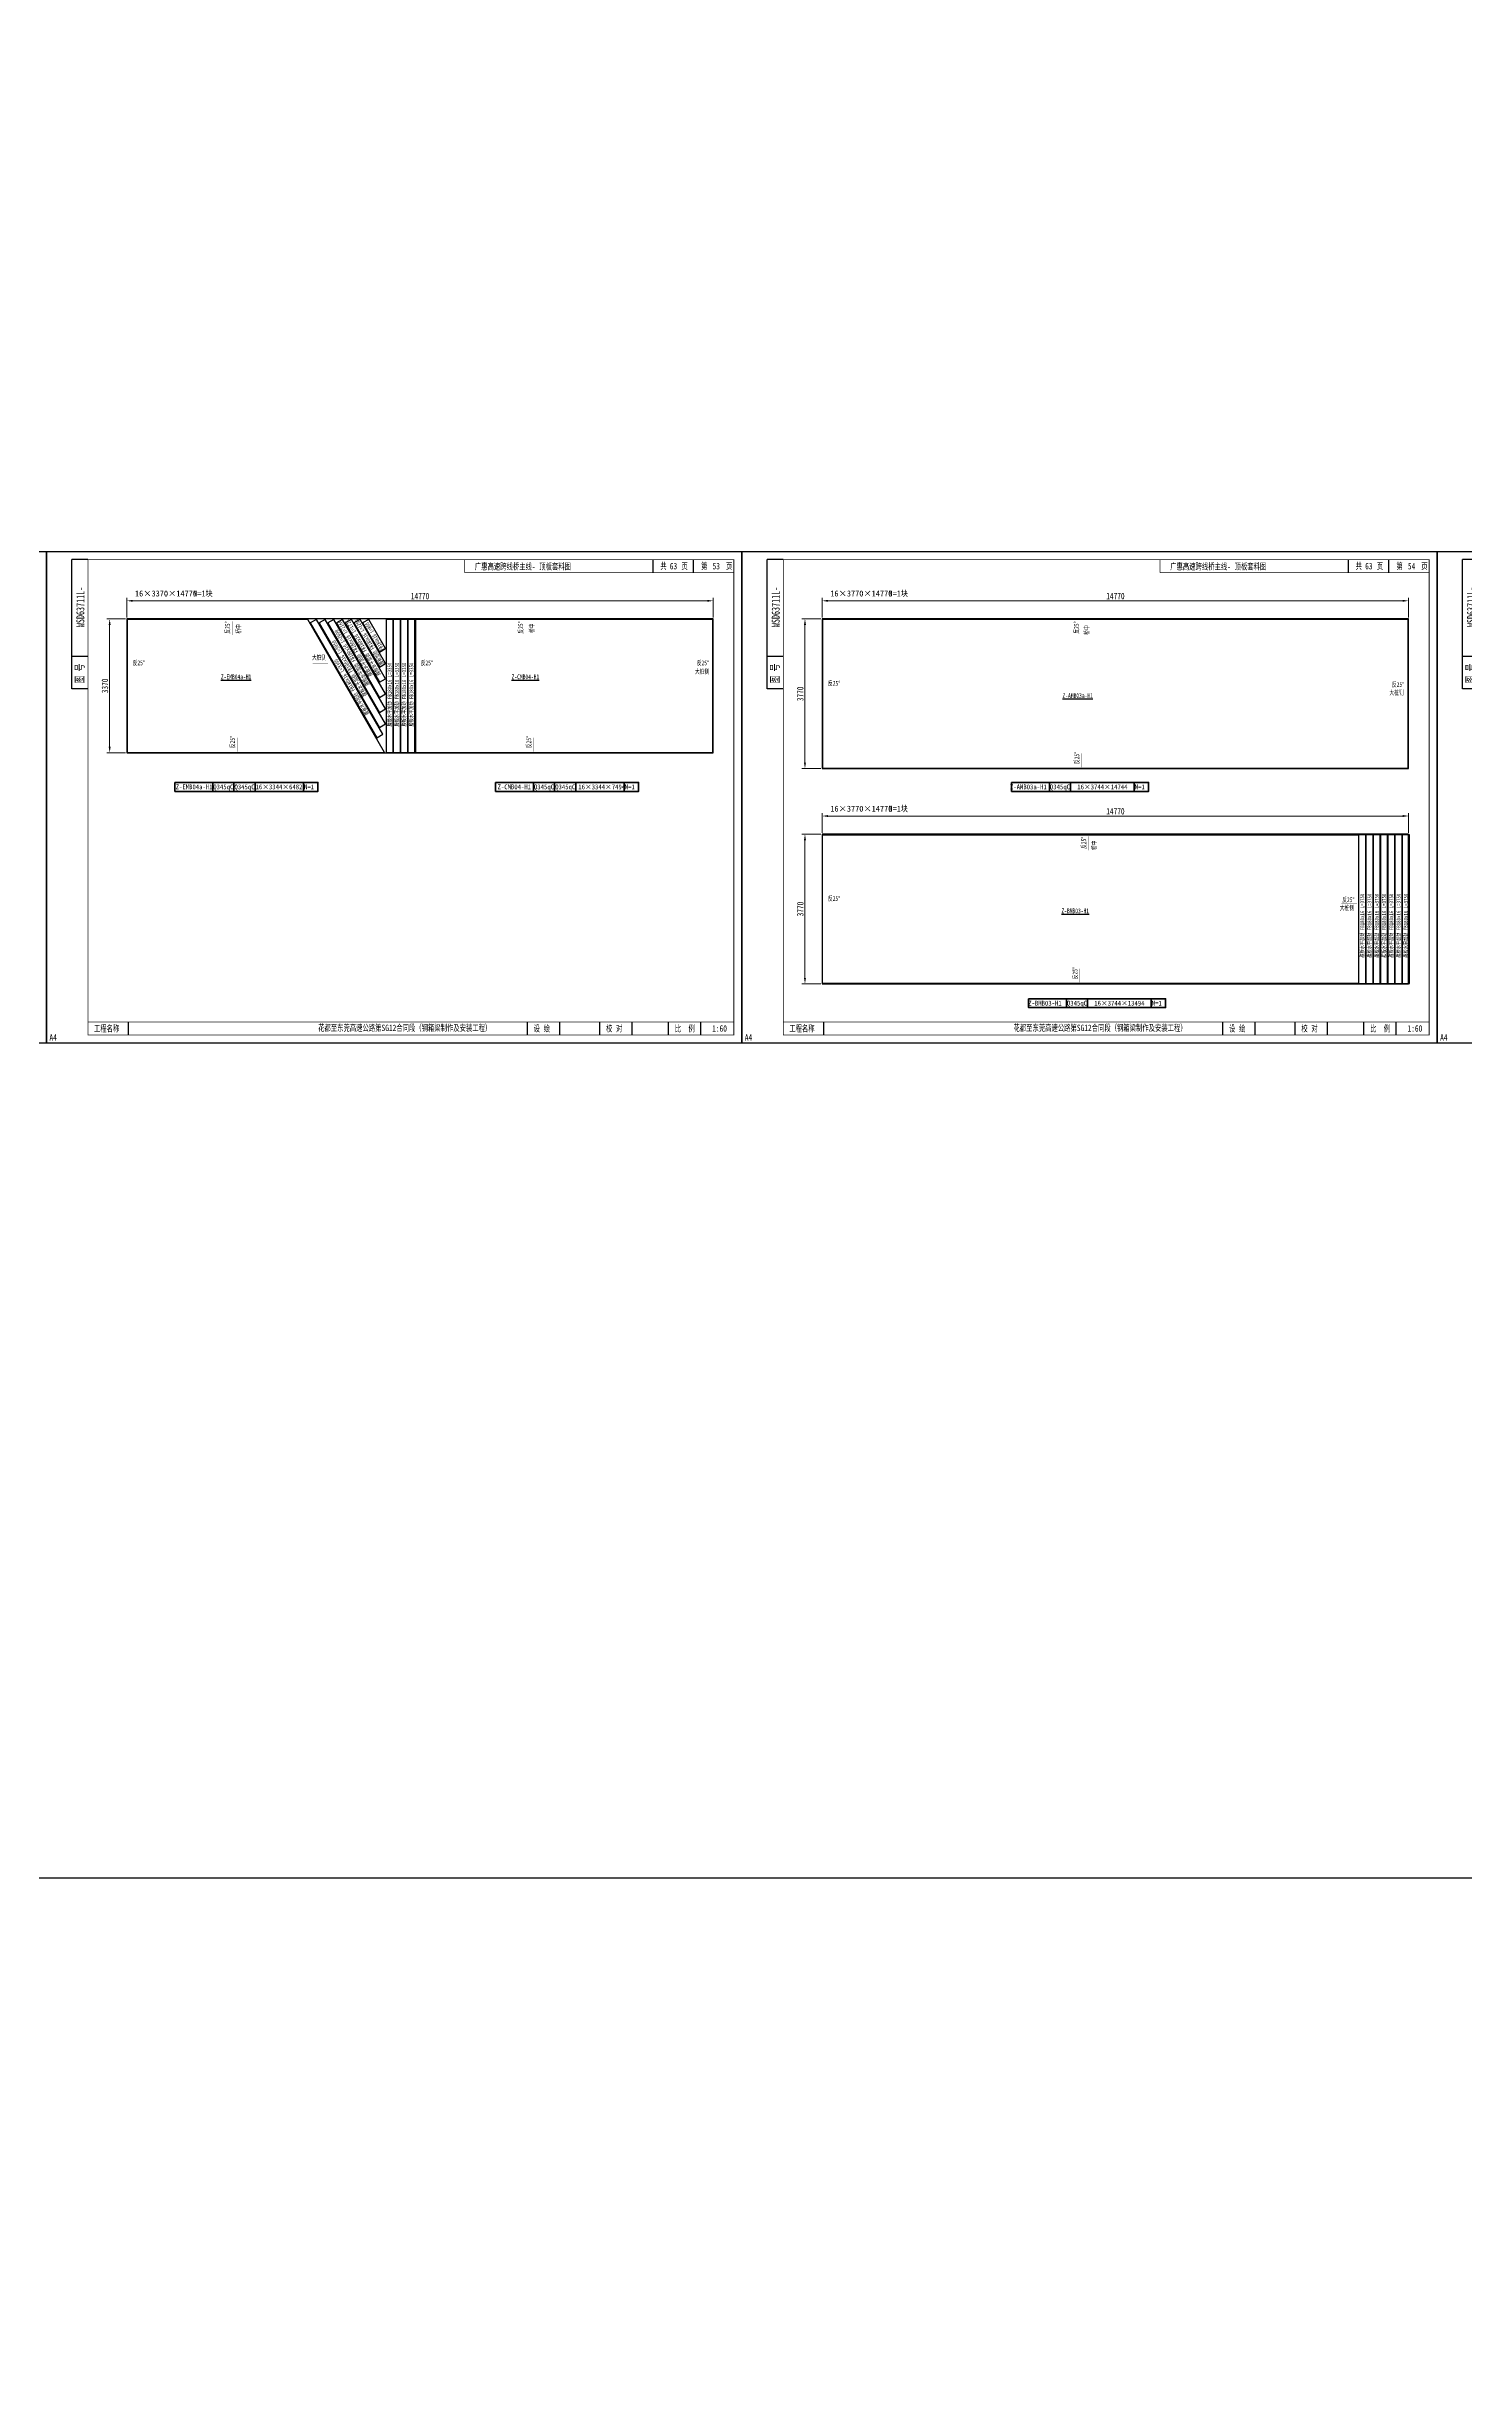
# Model space of a CAD drawing. Extents: x 1629247 to 2251351, y -601856 to -65897.
# Drawn here: x 2174320 to 2210026, y -231153 to -172429 of the extents above; entities that cross this region are included whole.
import ezdxf
from ezdxf.enums import TextEntityAlignment as Align

# ---------------------------------------------------------------- set-up
doc = ezdxf.new("R2010")
doc.units = 0
doc.header["$LTSCALE"] = 2
doc.header["$MEASUREMENT"] = 0
doc.header["$PDMODE"] = 35
doc.header["$PDSIZE"] = 50
doc.linetypes.add('PHANTOM', pattern=[63.5, 31.75, -6.35, 6.35, -6.35, 6.35, -6.35])
doc.layers.get('0').update_dxf_attribs({"linetype": 'CONTINUOUS'})
doc.layers.get('Defpoints').update_dxf_attribs({"linetype": 'CONTINUOUS'})
doc.layers.add('1图框轮廓', color=7, linetype='CONTINUOUS', lineweight=35)
doc.layers.add('标注层', color=3, linetype='CONTINUOUS', lineweight=13)
doc.layers.add('A3', color=7, linetype='CONTINUOUS')
doc.styles.add('仿宋', font='仿宋_GB2312_1.ttf', dxfattribs={"width": 0.7})
doc.dimstyles.new('标准标注样式-60', dxfattribs={"dimscale": 60, "dimtxt": 2.7, "dimasz": 2.5, "dimexe": 1.25, "dimexo": 0.625, "dimtad": 1, "dimdec": 0, "dimdsep": 46, "dimtxsty": '仿宋', "dimcen": 2.5, "dimclrd": 3, "dimclre": 3, "dimclrt": 4, "dimazin": 0, "dimtfac": 1, "dimtdec": 0, "dimtmove": 0, "dimatfit": 3, "dimfxl": 1.25, "dimlwd": 13, "dimlwe": 13, "dimarcsym": 0})

# ---------------------------------------------------------------- blocks, each defined once
blk = doc.blocks.new('tukuangA4-')
at = {"layer": 'A3'}
for p, q in [((537, 7565), (537, 10327)), ((882, 10327), (537, 10327)), ((12951, 10051), (12951, 10327)), ((13814, 10051), (13814, 10327)), ((882, 8256), (537, 8256)), ((882, 7565), (537, 7565)), ((1745, 173), (1745, 449)), ((10266, 173), (10266, 449)), ((10957, 173), (10957, 449)), ((11811, 173), (11811, 449)), ((12502, 173), (12502, 449)), ((13280, 173), (13280, 449)), ((13971, 173), (13971, 449))]:
    blk.add_line(p, q, dxfattribs=at)
blk.add_lwpolyline([(14850, 10500), (14850, 0), (0, 0), (0, 10500)], close=True, dxfattribs=at)
for points, const_width in [([(882, 10327), (14677, 10327), (14677, 173), (882, 173), (882, 10327)], 17.3), ([(8927, 10051), (8927, 10327)], 13.8), ([(8927, 10051), (14677, 10051)], 13.8), ([(882, 449), (14677, 449)], 13.8)]:
    blk.add_lwpolyline(points, dxfattribs=dict(at, const_width=const_width))
at = {"layer": 'A3', "color": 7, "linetype": 'Continuous', "style": '仿宋', "width": 0.7}
for s, p in [('共    页', (13106, 10120)), ('第     页', (13977, 10120)), ('工程名称', (1009, 242)), ('花都至东莞高速公路第SG12合同段（钢箱梁制作及安装工程）', (5798, 255)), ('设 绘', (10401, 242)), ('校 对', (11946, 242)), ('比  例', (13415, 242))]:
    blk.add_text(s, height=138.1, dxfattribs=at).set_placement(p)
blk.add_text('WSD63711L-', height=172.6, rotation=90, dxfattribs=at).set_placement((806, 9316), align=Align.CENTER)
blk.add_text('图 号', height=172.6, rotation=90, dxfattribs=at).set_placement((793, 7681))
blk.add_text('A4', height=138.1, dxfattribs=at).set_placement((139, 50), align=Align.CENTER)
blk = doc.blocks.new('*D1103')
at = {"color": 3, "lineweight": 13, "ltscale": 3}
for p, q in [((2176340, -186813), (2176340, -186317)), ((2191110, -186813), (2191110, -186317))]:
    blk.add_line(p, q, dxfattribs=at)
at = {"color": 3, "linetype": 'ByBlock', "lineweight": 13, "ltscale": 3}
blk.add_line((2190960, -186392), (2176490, -186392), dxfattribs=at)
at = {"color": 3, "ltscale": 3}
for points in [[(2176490, -186367), (2176490, -186417), (2176340, -186392)], [(2190960, -186367), (2190960, -186417), (2191110, -186392)]]:
    blk.add_solid(points, dxfattribs=at)
at = {"layer": 'Defpoints', "color": 0, "ltscale": 3}
for p in [(2176340, -186392), (2176340, -186850), (2191110, -186850)]:
    blk.add_point(p, dxfattribs=at)
at = {"color": 4, "ltscale": 3, "insert": (2183725, -186273), "char_height": 162, "attachment_point": 5, "style": '仿宋'}
blk.add_mtext('14770', dxfattribs=at)
blk = doc.blocks.new('*D1104')
at = {"color": 3, "lineweight": 13, "ltscale": 3}
for p, q in [((2176302, -186850), (2175832, -186850)), ((2176302, -190220), (2175832, -190220))]:
    blk.add_line(p, q, dxfattribs=at)
at = {"color": 3, "linetype": 'ByBlock', "lineweight": 13, "ltscale": 3}
blk.add_line((2175907, -187000), (2175907, -190070), dxfattribs=at)
at = {"color": 3, "ltscale": 3}
for points in [[(2175882, -187000), (2175932, -187000), (2175907, -186850)], [(2175882, -190070), (2175932, -190070), (2175907, -190220)]]:
    blk.add_solid(points, dxfattribs=at)
at = {"layer": 'Defpoints', "color": 0, "ltscale": 3}
for p in [(2176340, -186850), (2175907, -190220), (2176340, -190220)]:
    blk.add_point(p, dxfattribs=at)
at = {"color": 4, "ltscale": 3, "insert": (2175788, -188535), "char_height": 162, "attachment_point": 5, "rotation": 90, "style": '仿宋'}
blk.add_mtext('3370', dxfattribs=at)
blk = doc.blocks.new('*D1105')
at = {"color": 3, "lineweight": 13, "ltscale": 3}
for p, q in [((2193853, -192235), (2193853, -191739)), ((2208623, -192235), (2208623, -191739))]:
    blk.add_line(p, q, dxfattribs=at)
at = {"color": 3, "linetype": 'ByBlock', "lineweight": 13, "ltscale": 3}
blk.add_line((2208473, -191814), (2194003, -191814), dxfattribs=at)
at = {"color": 3, "ltscale": 3}
for points in [[(2194003, -191789), (2194003, -191839), (2193853, -191814)], [(2208473, -191789), (2208473, -191839), (2208623, -191814)]]:
    blk.add_solid(points, dxfattribs=at)
at = {"layer": 'Defpoints', "color": 0, "ltscale": 3}
for p in [(2193853, -191814), (2193853, -192273), (2208623, -192273)]:
    blk.add_point(p, dxfattribs=at)
at = {"color": 4, "ltscale": 3, "insert": (2201238, -191696), "char_height": 162, "attachment_point": 5, "style": '仿宋'}
blk.add_mtext('14770', dxfattribs=at)
blk = doc.blocks.new('*D1106')
at = {"color": 3, "lineweight": 13, "ltscale": 3}
for p, q in [((2193815, -192273), (2193344, -192273)), ((2193815, -196043), (2193344, -196043))]:
    blk.add_line(p, q, dxfattribs=at)
at = {"color": 3, "linetype": 'ByBlock', "lineweight": 13, "ltscale": 3}
blk.add_line((2193419, -192423), (2193419, -195893), dxfattribs=at)
at = {"color": 3, "ltscale": 3}
for points in [[(2193394, -192423), (2193444, -192423), (2193419, -192273)], [(2193394, -195893), (2193444, -195893), (2193419, -196043)]]:
    blk.add_solid(points, dxfattribs=at)
at = {"layer": 'Defpoints', "color": 0, "ltscale": 3}
for p in [(2193853, -192273), (2193419, -196043), (2193853, -196043)]:
    blk.add_point(p, dxfattribs=at)
at = {"color": 4, "ltscale": 3, "insert": (2193301, -194158), "char_height": 162, "attachment_point": 5, "rotation": 90, "style": '仿宋'}
blk.add_mtext('3770', dxfattribs=at)
blk = doc.blocks.new('*D1107')
at = {"color": 3, "lineweight": 13, "ltscale": 3}
for p, q in [((2193853, -186813), (2193853, -186317)), ((2208623, -186813), (2208623, -186317))]:
    blk.add_line(p, q, dxfattribs=at)
at = {"color": 3, "linetype": 'ByBlock', "lineweight": 13, "ltscale": 3}
blk.add_line((2208473, -186392), (2194003, -186392), dxfattribs=at)
at = {"color": 3, "ltscale": 3}
for points in [[(2194003, -186367), (2194003, -186417), (2193853, -186392)], [(2208473, -186367), (2208473, -186417), (2208623, -186392)]]:
    blk.add_solid(points, dxfattribs=at)
at = {"layer": 'Defpoints', "color": 0, "ltscale": 3}
for p in [(2193853, -186392), (2193853, -186850), (2208623, -186850)]:
    blk.add_point(p, dxfattribs=at)
at = {"color": 4, "ltscale": 3, "insert": (2201238, -186273), "char_height": 162, "attachment_point": 5, "style": '仿宋'}
blk.add_mtext('14770', dxfattribs=at)
blk = doc.blocks.new('*D1108')
at = {"color": 3, "lineweight": 13, "ltscale": 3}
for p, q in [((2193815, -186850), (2193344, -186850)), ((2193815, -190620), (2193344, -190620))]:
    blk.add_line(p, q, dxfattribs=at)
at = {"color": 3, "linetype": 'ByBlock', "lineweight": 13, "ltscale": 3}
blk.add_line((2193419, -187000), (2193419, -190470), dxfattribs=at)
at = {"color": 3, "ltscale": 3}
for points in [[(2193394, -187000), (2193444, -187000), (2193419, -186850)], [(2193394, -190470), (2193444, -190470), (2193419, -190620)]]:
    blk.add_solid(points, dxfattribs=at)
at = {"layer": 'Defpoints', "color": 0, "ltscale": 3}
for p in [(2193853, -186850), (2193419, -190620), (2193853, -190620)]:
    blk.add_point(p, dxfattribs=at)
at = {"color": 4, "ltscale": 3, "insert": (2193301, -188735), "char_height": 162, "attachment_point": 5, "rotation": 90, "style": '仿宋'}
blk.add_mtext('3770', dxfattribs=at)

msp = doc.modelspace()

# ---------------------------------------------------------------- linework, layer by layer
at = {"color": 8, "ltscale": 3}
for points in [[(2065547.6, -218566.9), (2251350.7, -218566.9), (2251350.7, -65896.9), (2065547.6, -65896.9)], [(2176340, -190220.2), (2191110, -190220.2), (2191110, -186850.2), (2176340, -186850.2)], [(2193852.7, -190620.2), (2208622.7, -190620.2), (2208622.7, -186850.2), (2193852.7, -186850.2)], [(2193852.7, -196042.8), (2208622.7, -196042.8), (2208622.7, -192272.8), (2193852.7, -192272.8)], [(2065547.6, -218566.9), (2251350.7, -218566.9), (2251350.7, -381335.8), (2065547.6, -381335.8)]]:
    msp.add_lwpolyline(points, close=True, dxfattribs=at)
at = {"color": 1}
for points in [[(2180900.8, -186866.2), (2176350, -186866.2), (2176350, -190210.2), (2182831.5, -190210.2)], [(2183606, -190210.2), (2191100, -190210.2), (2191100, -186866.2), (2183606, -186866.2)], [(2208606.7, -186866.2), (2193862.7, -186866.2), (2193862.7, -190610.2), (2208606.7, -190610.2)], [(2207356.7, -196032.8), (2193862.7, -196032.8), (2193862.7, -192288.8), (2207356.7, -192288.8)]]:
    msp.add_lwpolyline(points, close=True, dxfattribs=at)
at = {"color": 2, "ltscale": 3}
for points in [[(2180960.8, -186950.2), (2182632.8, -189846.2), (2182788.7, -189756.2), (2181116.7, -186860.2)], [(2181180.2, -186950.2), (2182701.1, -189584.4), (2182857, -189494.4), (2181336.1, -186860.2)], [(2181399.6, -186950.2), (2182701.1, -189204.4), (2182857, -189114.4), (2181555.5, -186860.2)], [(2181619, -186950.2), (2182701.1, -188824.4), (2182857, -188734.4), (2181774.9, -186860.2)], [(2181838.4, -186950.2), (2182701.1, -188444.4), (2182857, -188354.4), (2181994.3, -186860.2)], [(2182057.8, -186950.2), (2182701.1, -188064.4), (2182857, -187974.4), (2182213.7, -186860.2)], [(2182277.2, -186950.2), (2182701.1, -187684.4), (2182857, -187594.4), (2182433.1, -186860.2)], [(2182867, -186866.2), (2182867, -190210.2), (2183047, -190210.2), (2183047, -186866.2)], [(2183050, -186866.2), (2183050, -190210.2), (2183230, -190210.2), (2183230, -186866.2)], [(2183233, -186866.2), (2183233, -190210.2), (2183413, -190210.2), (2183413, -186866.2)], [(2183416, -186866.2), (2183416, -190210.2), (2183596, -190210.2), (2183596, -186866.2)], [(2207363.7, -192288.8), (2207363.7, -196032.8), (2207543.7, -196032.8), (2207543.7, -192288.8)], [(2207546.7, -192288.8), (2207546.7, -196032.8), (2207726.7, -196032.8), (2207726.7, -192288.8)], [(2207729.7, -192288.8), (2207729.7, -196032.8), (2207909.7, -196032.8), (2207909.7, -192288.8)], [(2207912.7, -192288.8), (2207912.7, -196032.8), (2208092.7, -196032.8), (2208092.7, -192288.8)], [(2208095.7, -192288.8), (2208095.7, -196032.8), (2208275.7, -196032.8), (2208275.7, -192288.8)], [(2208278.7, -192288.8), (2208278.7, -196032.8), (2208458.7, -196032.8), (2208458.7, -192288.8)], [(2208461.7, -192288.8), (2208461.7, -196032.8), (2208641.7, -196032.8), (2208641.7, -192288.8)]]:
    msp.add_lwpolyline(points, close=True, dxfattribs=at)
at = {"layer": '1图框轮廓', "color": 30, "ltscale": 3}
for p, q in [((2178501.8, -191193), (2178501.8, -190968)), ((2179036.3, -191193), (2179036.3, -190968)), ((2179570.8, -191193), (2179570.8, -190968)), ((2180790.3, -191193), (2180790.3, -190968)), ((2186579.5, -191193), (2186579.5, -190968)), ((2187114, -191193), (2187114, -190968)), ((2187648.5, -191193), (2187648.5, -190968)), ((2188868, -191193), (2188868, -190968)), ((2199574.1, -191193), (2199574.1, -190968)), ((2200108.6, -191193), (2200108.6, -190968)), ((2201712.6, -191193), (2201712.6, -190968)), ((2200002.5, -196641.7), (2200002.5, -196416.7)), ((2200537, -196641.7), (2200537, -196416.7)), ((2202141, -196641.7), (2202141, -196416.7))]:
    msp.add_line(p, q, dxfattribs=at)
for points in [[(2177550.3, -190968), (2181150.3, -190968), (2181150.3, -191193), (2177550.3, -191193)], [(2185628, -190968), (2189228, -190968), (2189228, -191193), (2185628, -191193)], [(2198622.6, -190968), (2202072.6, -190968), (2202072.6, -191193), (2198622.6, -191193)], [(2199051, -196416.7), (2202501, -196416.7), (2202501, -196641.7), (2199051, -196641.7)]]:
    msp.add_lwpolyline(points, close=True, dxfattribs=at)
at = {"layer": '标注层', "color": 42}
for points in [[(2178990.3, -186895.4, 0, 25, 0), (2178990.3, -186970.2, 5, 5, 0), (2178990.3, -187254.8, 5, 5, 0)], [(2186377.5, -186895.4, 0, 25, 0), (2186377.5, -186970.2, 5, 5, 0), (2186377.5, -187254.8, 5, 5, 0)], [(2200371.2, -186895.4, 0, 25, 0), (2200371.2, -186970.2, 5, 5, 0), (2200371.2, -187254.8, 5, 5, 0)], [(2176367.2, -188042.4, 0, 25, 0), (2176442, -188042.4, 5, 5, 0), (2176762.8, -188042.4, 5, 5, 0)], [(2181416.4, -187960.9, 0, 25, 0), (2181341.6, -187960.9, 5, 5, 0), (2181020.8, -187960.9, 5, 5, 0)], [(2183623.2, -188042.4, 0, 25, 0), (2183698, -188042.4, 5, 5, 0), (2184018.8, -188042.4, 5, 5, 0)], [(2191070.1, -188042.4, 0, 25, 0), (2190995.3, -188042.4, 5, 5, 0), (2190674.5, -188042.4, 5, 5, 0)], [(2193873.1, -188556.5, 0, 25, 0), (2193947.9, -188556.5, 5, 5, 0), (2194268.8, -188556.5, 5, 5, 0)], [(2208576.8, -188587.2, 0, 25, 0), (2208502, -188587.2, 5, 5, 0), (2208181.2, -188587.2, 5, 5, 0)], [(2179118.6, -190197.4, 0, 25, 0), (2179118.6, -190122.5, 5, 5, 0), (2179118.6, -189837.9, 5, 5, 0)], [(2186580.8, -190197.4, 0, 25, 0), (2186580.8, -190122.5, 5, 5, 0), (2186580.8, -189837.9, 5, 5, 0)], [(2200384.5, -190597.4, 0, 25, 0), (2200384.5, -190522.5, 5, 5, 0), (2200384.5, -190237.9, 5, 5, 0)], [(2200558.4, -192318, 0, 25, 0), (2200558.4, -192392.9, 5, 5, 0), (2200558.4, -192677.5, 5, 5, 0)], [(2193873.1, -193979.1, 0, 25, 0), (2193947.9, -193979.1, 5, 5, 0), (2194268.8, -193979.1, 5, 5, 0)], [(2207326.8, -194009.8, 0, 25, 0), (2207252, -194009.8, 5, 5, 0), (2206931.2, -194009.8, 5, 5, 0)], [(2200339.5, -196020, 0, 25, 0), (2200339.5, -195945.2, 5, 5, 0), (2200339.5, -195660.5, 5, 5, 0)]]:
    msp.add_lwpolyline(points, format="xyseb", dxfattribs=at)

# ---------------------------------------------------------------- block references
at = {"color": 8, "xscale": 1.179310345090926, "yscale": 1.179310344828991, "zscale": 1.179310344827586}
for p in [(2156807, -197533.6), (2174319.8, -197533.6), (2191832.5, -197533.6), (2209345.3, -197533.6)]:
    msp.add_blockref('tukuangA4-', p, dxfattribs=at)

# ---------------------------------------------------------------- texts
at = {"color": 7, "style": '仿宋', "width": 0.85}
for s, p in [('16×3370×14770', (2176545.4, -186282.4)), ('N=1块', (2178009.8, -186282.4)), ('16×3770×14770', (2194058.2, -186282.4)), ('N=1块', (2195522.5, -186282.4)), ('16×3770×14770', (2194058.2, -191705)), ('N=1块', (2195522.5, -191705))]:
    msp.add_text(s, height=150, dxfattribs=at).set_placement(p)
at = {"color": 7, "style": '仿宋'}
for s, rotation, width, p in [('腹板水平加劲 FB180x16 L=2600', 120, 0.75, (2182007, -187825.3)), ('腹板水平加劲 FB180x16 L=2160', 120, 0.75, (2182080.2, -187591.4)), ('腹板水平加劲 FB180x16 L=1725', 120, 0.75, (2182287.5, -187571.9)), ('腹板加劲 FB180x16 L=1290', 120, 0.7, (2182439.7, -187434.7)), ('FB180x16 L=850', 120, 0.7, (2182576.9, -187290.4)), ('腹板水平加劲 FB180x16 L=3050', 120, 0.75, (2181939.5, -188095.8)), ('腹板水平加劲 FB180x16 L=3350', 120, 0.75, (2181993.7, -188566.8)), ('腹板水平加劲 FB180x16 L=3350', 90, 0.75, (2182955.9, -188753.8)), ('腹板水平加劲 FB180x16 L=3350', 90, 0.75, (2183138.9, -188753.8)), ('腹板水平加劲 FB180x16 L=3350', 90, 0.75, (2183321.9, -188753.8)), ('腹板水平加劲 FB180x16 L=3350', 90, 0.75, (2183504.9, -188753.8)), ('腹板水平加劲 FB180x16 L=3750', 90, 0.75, (2207452.7, -194576.4)), ('腹板水平加劲 FB180x16 L=3750', 90, 0.75, (2207635.7, -194576.4)), ('腹板水平加劲 FB180x16 L=3750', 90, 0.75, (2207818.7, -194576.4)), ('腹板水平加劲 FB180x16 L=3750', 90, 0.75, (2208001.7, -194576.4)), ('腹板水平加劲 FB180x16 L=3750', 90, 0.75, (2208184.7, -194576.4)), ('腹板水平加劲 FB180x16 L=3750', 90, 0.75, (2208367.7, -194576.4)), ('腹板水平加劲 FB180x16 L=3750', 90, 0.75, (2208550.7, -194576.4))]:
    msp.add_text(s, height=100, rotation=rotation, dxfattribs=dict(at, width=width)).set_placement(p, align=Align.MIDDLE_CENTER)
at = {"color": 6, "linetype": 'PHANTOM', "ltscale": 10, "style": '仿宋', "width": 0.7}
for s, p in [('%%UZ-EMB04a-H1', (2178710.4, -188367)), ('%%UZ-CMB04-H1', (2186031.4, -188367)), ('%%UZ-AMB03a-H1', (2199906.2, -188841)), ('%%UZ-BMB03-H1', (2199879.2, -194263.6))]:
    msp.add_text(s, height=121.5, dxfattribs=at).set_placement(p)
at = {"color": 7, "style": '仿宋', "width": 0.85}
for s, p in [('Z-EMB04a-H1', (2178035.1, -191080.5)), ('Q345qC', (2178769.1, -191080.5)), ('Q345qC', (2179303.6, -191080.5)), ('16×3344×6482', (2180172.3, -191080.5)), ('N=1 ', (2180970.3, -191080.5)), ('Z-CMB04-H1', (2186098.8, -191080.5)), ('Q345qC', (2186846.8, -191080.5)), ('Q345qC', (2187381.3, -191080.5)), ('16×3344×7494', (2188300.8, -191080.5)), ('N=1 ', (2189048, -191080.5)), ('Z-AMB03a-H1', (2199045.9, -191080.5)), ('Q345qC', (2199841.3, -191080.5)), ('16×3744×14744', (2200910.6, -191080.5)), ('N=1 ', (2201892.6, -191080.5)), ('Z-BMB03-H1', (2199463.8, -196529.2)), ('Q345qC', (2200269.7, -196529.2)), ('16×3744×13494', (2201339, -196529.2)), ('N=1 ', (2202321, -196529.2))]:
    msp.add_text(s, height=121.5, dxfattribs=at).set_placement(p, align=Align.MIDDLE_CENTER)
at = {"layer": 'A3', "color": 6, "linetype": 'Continuous', "style": '仿宋', "width": 0.7}
for p in [(2185104.4, -185608.5), (2202617.1, -185608.5)]:
    msp.add_text('广惠高速跨线桥主线- 顶板套料图', height=162.857, dxfattribs=at).set_placement(p)
at = {"layer": 'A3', "color": 1, "linetype": 'Continuous', "style": '仿宋', "width": 0.7}
for s, p in [('63', (2190015, -185599.4)), ('53', (2191092.2, -185599.4)), ('63', (2207527.7, -185599.4)), ('54', (2208604.9, -185599.4))]:
    msp.add_text(s, height=162.86, dxfattribs=at).set_placement(p)
at = {"layer": 'A3', "color": 7, "linetype": 'Continuous', "style": '仿宋', "width": 0.7}
for p in [(2191081.7, -197248.8), (2208594.5, -197248.8)]:
    msp.add_text('1:60', height=162.86, dxfattribs=at).set_placement(p)
at = {"layer": '标注层', "color": 42, "style": '仿宋', "width": 0.7}
for s, p in [('反25%%D', (2178933.1, -187219.8)), ('桥中', (2179212.7, -187219.2)), ('反25%%D', (2186320.3, -187219.8)), ('桥中', (2186601, -187201.8)), ('反25%%D', (2200314, -187219.8)), ('桥中', (2200574.7, -187248.1)), ('反25%%D', (2179061.4, -190104.9)), ('反25%%D', (2186523.6, -190104.9)), ('反25%%D', (2200327.3, -190504.9)), ('反25%%D', (2200501.3, -192642.4)), ('桥中', (2200762, -192670.7)), ('反25%%D', (2200282.4, -195927.5))]:
    msp.add_text(s, height=121.5, rotation=90, dxfattribs=at).set_placement(p)
for s, p in [('反25%%D', (2176486, -188017.2)), ('大桩侧', (2181003.4, -187877.9)), ('反25%%D', (2183742, -188017.2)), ('反25%%D', (2190694.1, -188017.2)), ('大桩侧', (2190647.9, -188233.4)), ('反25%%D', (2193999.8, -188531.2)), ('反25%%D', (2208200.9, -188561.9)), ('大桩侧', (2208137.8, -188765.2)), ('反25%%D', (2193999.8, -193953.8)), ('大桩侧', (2206887.8, -194187.8)), ('反25%%D', (2206950.9, -193984.6))]:
    msp.add_text(s, height=121.5, dxfattribs=at).set_placement(p)

# ---------------------------------------------------------------- dimensions: what is measured, and where the dimension line sits
at = {"color": 8, "ltscale": 3}
for base, p1, p2, picture, middle in [((2176340, -186391.5), (2191110, -186850.2), (2176340, -186850.2), '*D1103', (2183725, -186273)), ((2193852.7, -186391.5), (2208622.7, -186850.2), (2193852.7, -186850.2), '*D1107', (2201237.7, -186273)), ((2193852.7, -191814.1), (2208622.7, -192272.8), (2193852.7, -192272.8), '*D1105', (2201237.7, -191695.6))]:
    dim = msp.add_linear_dim(base=base, p1=p1, p2=p2, dimstyle='标准标注样式-60', dxfattribs=at)
    dim.commit()
    dim.dimension.update_dxf_attribs({"geometry": picture, "text_midpoint": middle})
for base, p1, p2, picture, middle in [((2175906.5, -190220.2), (2176340, -186850.2), (2176340, -190220.2), '*D1104', (2175788, -188535.2)), ((2193419.3, -190620.2), (2193852.7, -186850.2), (2193852.7, -190620.2), '*D1108', (2193300.8, -188735.2)), ((2193419.3, -196042.8), (2193852.7, -192272.8), (2193852.7, -196042.8), '*D1106', (2193300.8, -194157.8))]:
    dim = msp.add_linear_dim(base=base, p1=p1, p2=p2, angle=90, dimstyle='标准标注样式-60', dxfattribs=at)
    dim.commit()
    dim.dimension.update_dxf_attribs({"geometry": picture, "text_midpoint": middle})

doc.saveas('drawing.dxf')
